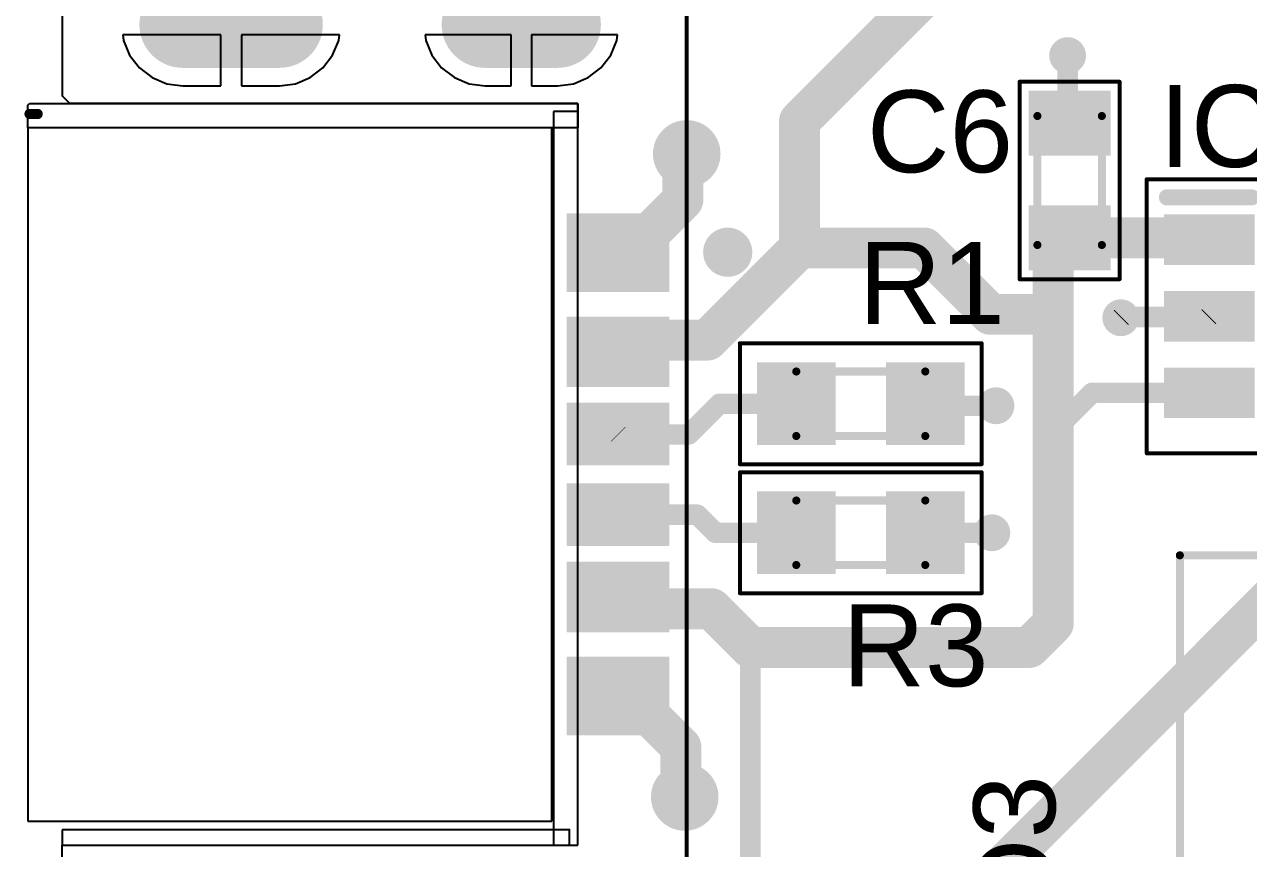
# Model space of a CAD drawing. Header units: inches. Extents: x -0.1 to 45, y 0.5 to 34.4.
# Drawn here: x -0.06 to 15.12, y 18.36 to 28.58 of the extents above; entities that cross this region are included whole.
import ezdxf

# ---------------------------------------------------------------- set-up
doc = ezdxf.new("R2010")
doc.units = ezdxf.units.IN
doc.styles.add('Arial', font='', dxfattribs={"height": 0.2})
doc.styles.get('Arial').set_extended_font_data('Arial')

# ---------------------------------------------------------------- blocks, each defined once
blk = doc.blocks.new('RESC1608X55N_55')
for color, points in [(216, [(-1.288, -0.513), (-1.288, 0.513), (-0.312, 0.513), (-0.312, -0.513)]), (8, [(-1.25, -0.475), (-1.25, 0.475), (-0.35, 0.475), (-0.35, -0.475)]), (1, [(-1.25, -0.475), (-1.25, 0.475), (-0.35, 0.475), (-0.35, -0.475)]), (216, [(0.312, -0.513), (0.312, 0.513), (1.288, 0.513), (1.288, -0.513)]), (8, [(0.35, -0.475), (0.35, 0.475), (1.25, 0.475), (1.25, -0.475)]), (1, [(0.35, -0.475), (0.35, 0.475), (1.25, 0.475), (1.25, -0.475)])]:
    blk.add_hatch(color=color).paths.add_polyline_path(points)
for points in [[(-1.5, 0.75, 0.05, 0.05, 0), (1.5, 0.75, 0.05, 0.05, 0)], [(-1.5, -0.75, 0.05, 0.05, 0), (-1.5, 0.75, 0.05, 0.05, 0)], [(1.5, -0.75, 0.05, 0.05, 0), (1.5, 0.75, 0.05, 0.05, 0)], [(-0.8, -0.4, 0.1, 0.1, 0), (-0.8, 0.4, 0.1, 0.1, 0)], [(-0.8, 0.4, 0.1, 0.1, 0), (0.8, 0.4, 0.1, 0.1, 0)], [(0.8, -0.4, 0.1, 0.1, 0), (0.8, 0.4, 0.1, 0.1, 0)], [(-0.8, -0.4, 0.1, 0.1, 0), (0.8, -0.4, 0.1, 0.1, 0)], [(-1.5, -0.75, 0.05, 0.05, 0), (1.5, -0.75, 0.05, 0.05, 0)]]:
    blk.add_lwpolyline(points, format="xyseb")
for points in [[(-1.512, 0.75, 0.025, 0.025, 1), (-1.488, 0.75, 0.025, 0.025, 1)], [(-1.512, 0.75, 0.025, 0.025, 1), (-1.488, 0.75, 0.025, 0.025, 1)], [(1.488, 0.75, 0.025, 0.025, 1), (1.512, 0.75, 0.025, 0.025, 1)], [(1.488, 0.75, 0.025, 0.025, 1), (1.512, 0.75, 0.025, 0.025, 1)], [(-0.825, 0.4, 0.05, 0.05, 1), (-0.775, 0.4, 0.05, 0.05, 1)], [(-0.825, 0.4, 0.05, 0.05, 1), (-0.775, 0.4, 0.05, 0.05, 1)], [(0.775, 0.4, 0.05, 0.05, 1), (0.825, 0.4, 0.05, 0.05, 1)], [(0.775, 0.4, 0.05, 0.05, 1), (0.825, 0.4, 0.05, 0.05, 1)], [(-0.825, -0.4, 0.05, 0.05, 1), (-0.775, -0.4, 0.05, 0.05, 1)], [(-0.825, -0.4, 0.05, 0.05, 1), (-0.775, -0.4, 0.05, 0.05, 1)], [(0.775, -0.4, 0.05, 0.05, 1), (0.825, -0.4, 0.05, 0.05, 1)], [(0.775, -0.4, 0.05, 0.05, 1), (0.825, -0.4, 0.05, 0.05, 1)], [(-1.512, -0.75, 0.025, 0.025, 1), (-1.488, -0.75, 0.025, 0.025, 1)], [(-1.512, -0.75, 0.025, 0.025, 1), (-1.488, -0.75, 0.025, 0.025, 1)], [(1.488, -0.75, 0.025, 0.025, 1), (1.512, -0.75, 0.025, 0.025, 1)], [(1.488, -0.75, 0.025, 0.025, 1), (1.512, -0.75, 0.025, 0.025, 1)]]:
    blk.add_lwpolyline(points, format="xyseb", close=True)
at = {"style": 'Arial'}
blk.add_text('R3', height=1.016, rotation=360, dxfattribs=at).set_placement((-0.229, -1.905))
blk = doc.blocks.new('RESC1608X55N_57')
for color, points in [(216, [(-1.288, -0.513), (-1.288, 0.513), (-0.312, 0.513), (-0.312, -0.513)]), (8, [(-1.25, -0.475), (-1.25, 0.475), (-0.35, 0.475), (-0.35, -0.475)]), (1, [(-1.25, -0.475), (-1.25, 0.475), (-0.35, 0.475), (-0.35, -0.475)]), (216, [(0.312, -0.513), (0.312, 0.513), (1.288, 0.513), (1.288, -0.513)]), (8, [(0.35, -0.475), (0.35, 0.475), (1.25, 0.475), (1.25, -0.475)]), (1, [(0.35, -0.475), (0.35, 0.475), (1.25, 0.475), (1.25, -0.475)])]:
    blk.add_hatch(color=color).paths.add_polyline_path(points)
for points in [[(-1.5, 0.75, 0.05, 0.05, 0), (1.5, 0.75, 0.05, 0.05, 0)], [(-1.5, 0.75, 0.05, 0.05, 0), (-1.5, -0.75, 0.05, 0.05, 0)], [(1.5, -0.75, 0.05, 0.05, 0), (1.5, 0.75, 0.05, 0.05, 0)], [(-0.8, 0.4, 0.1, 0.1, 0), (-0.8, -0.4, 0.1, 0.1, 0)], [(-0.8, 0.4, 0.1, 0.1, 0), (0.8, 0.4, 0.1, 0.1, 0)], [(0.8, -0.4, 0.1, 0.1, 0), (0.8, 0.4, 0.1, 0.1, 0)], [(-0.8, -0.4, 0.1, 0.1, 0), (0.8, -0.4, 0.1, 0.1, 0)], [(-1.5, -0.75, 0.05, 0.05, 0), (1.5, -0.75, 0.05, 0.05, 0)]]:
    blk.add_lwpolyline(points, format="xyseb")
for points in [[(-1.513, 0.75, 0.025, 0.025, 1), (-1.488, 0.75, 0.025, 0.025, 1)], [(-1.513, 0.75, 0.025, 0.025, 1), (-1.488, 0.75, 0.025, 0.025, 1)], [(1.488, 0.75, 0.025, 0.025, 1), (1.512, 0.75, 0.025, 0.025, 1)], [(1.488, 0.75, 0.025, 0.025, 1), (1.512, 0.75, 0.025, 0.025, 1)], [(-0.825, 0.4, 0.05, 0.05, 1), (-0.775, 0.4, 0.05, 0.05, 1)], [(-0.825, 0.4, 0.05, 0.05, 1), (-0.775, 0.4, 0.05, 0.05, 1)], [(0.775, 0.4, 0.05, 0.05, 1), (0.825, 0.4, 0.05, 0.05, 1)], [(0.775, 0.4, 0.05, 0.05, 1), (0.825, 0.4, 0.05, 0.05, 1)], [(-0.825, -0.4, 0.05, 0.05, 1), (-0.775, -0.4, 0.05, 0.05, 1)], [(-0.825, -0.4, 0.05, 0.05, 1), (-0.775, -0.4, 0.05, 0.05, 1)], [(0.775, -0.4, 0.05, 0.05, 1), (0.825, -0.4, 0.05, 0.05, 1)], [(0.775, -0.4, 0.05, 0.05, 1), (0.825, -0.4, 0.05, 0.05, 1)], [(-1.513, -0.75, 0.025, 0.025, 1), (-1.488, -0.75, 0.025, 0.025, 1)], [(-1.513, -0.75, 0.025, 0.025, 1), (-1.488, -0.75, 0.025, 0.025, 1)], [(1.488, -0.75, 0.025, 0.025, 1), (1.512, -0.75, 0.025, 0.025, 1)], [(1.488, -0.75, 0.025, 0.025, 1), (1.512, -0.75, 0.025, 0.025, 1)]]:
    blk.add_lwpolyline(points, format="xyseb", close=True)
at = {"style": 'Arial'}
blk.add_text('R1', height=1.016, rotation=360, dxfattribs=at).set_placement((-0.025, 0.991))
blk = doc.blocks.new('LED_B1931NG_HVK_58')
for color, points in [(8, [(-1.206, 0.381), (-0.394, 0.381), (-0.394, -0.381), (-1.206, -0.381)]), (216, [(-1.206, 0.381), (-0.394, 0.381), (-0.394, -0.381), (-1.206, -0.381)]), (1, [(-1.206, 0.381), (-0.394, 0.381), (-0.394, -0.381), (-1.206, -0.381)]), (8, [(1.206, -0.381), (0.394, -0.381), (0.394, 0.381), (1.206, 0.381)]), (216, [(1.206, -0.381), (0.394, -0.381), (0.394, 0.381), (1.206, 0.381)]), (1, [(1.206, -0.381), (0.394, -0.381), (0.394, 0.381), (1.206, 0.381)])]:
    blk.add_hatch(color=color).paths.add_polyline_path(points)
for points, format in [([(-1.397, 0.635, 0.127, 0.127, 0), (1.397, 0.635, 0.127, 0.127, 0)], "xyseb"), ([(-1.397, 0.635, 0.127, 0.127, 0), (-1.397, -0.635, 0.127, 0.127, 0)], "xyseb"), ([(1.397, 0.635, 0.127, 0.127, 0), (1.397, -0.635, 0.127, 0.127, 0)], "xyseb"), ([(-0.8, 0.406, 0.0254, 0.0254, 0), (0.8, 0.406, 0.0254, 0.0254, 0)], "xyseb"), ([(-0.8, 0.406, 0.0254, 0.0254, 0), (-0.8, -0.406, 0.0254, 0.0254, 0)], "xyseb"), ([(0.305, 0.406, -1), (-0.305, 0.406)], "xyb"), ([(0.8, 0.406, 0.0254, 0.0254, 0), (0.8, -0.406, 0.0254, 0.0254, 0)], "xyseb"), ([(-0.8, -0.406, 0.0254, 0.0254, 0), (0.8, -0.406, 0.0254, 0.0254, 0)], "xyseb"), ([(-1.397, -0.635, 0.127, 0.127, 0), (1.397, -0.635, 0.127, 0.127, 0)], "xyseb")]:
    blk.add_lwpolyline(points, format=format)
for points, format in [([(-1.429, 0.635, 0.0635, 0.0635, 1), (-1.365, 0.635, 0.0635, 0.0635, 1)], "xyseb"), ([(-1.429, 0.635, 0.0635, 0.0635, 1), (-1.365, 0.635, 0.0635, 0.0635, 1)], "xyseb"), ([(1.365, 0.635, 0.0635, 0.0635, 1), (1.429, 0.635, 0.0635, 0.0635, 1)], "xyseb"), ([(1.365, 0.635, 0.0635, 0.0635, 1), (1.429, 0.635, 0.0635, 0.0635, 1)], "xyseb"), ([(-0.806, 0.406, 0.0127, 0.0127, 1), (-0.794, 0.406, 0.0127, 0.0127, 1)], "xyseb"), ([(-0.806, 0.406, 0.0127, 0.0127, 1), (-0.794, 0.406, 0.0127, 0.0127, 1)], "xyseb"), ([(-0.305, 0.406, 1), (-0.305, 0.406, 1)], "xyb"), ([(0.305, 0.406, 1), (0.305, 0.406, 1)], "xyb"), ([(0.794, 0.406, 0.0127, 0.0127, 1), (0.806, 0.406, 0.0127, 0.0127, 1)], "xyseb"), ([(0.794, 0.406, 0.0127, 0.0127, 1), (0.806, 0.406, 0.0127, 0.0127, 1)], "xyseb"), ([(-0.317, 0, 1), (-0.47, 0, 1)], "xyb"), ([(-0.47, 0, 1), (-0.47, 0, 1)], "xyb"), ([(-0.317, 0, 1), (-0.317, 0, 1)], "xyb"), ([(-0.806, -0.406, 0.0127, 0.0127, 1), (-0.794, -0.406, 0.0127, 0.0127, 1)], "xyseb"), ([(-0.806, -0.406, 0.0127, 0.0127, 1), (-0.794, -0.406, 0.0127, 0.0127, 1)], "xyseb"), ([(0.794, -0.406, 0.0127, 0.0127, 1), (0.806, -0.406, 0.0127, 0.0127, 1)], "xyseb"), ([(0.794, -0.406, 0.0127, 0.0127, 1), (0.806, -0.406, 0.0127, 0.0127, 1)], "xyseb"), ([(-1.429, -0.635, 0.0635, 0.0635, 1), (-1.365, -0.635, 0.0635, 0.0635, 1)], "xyseb"), ([(-1.429, -0.635, 0.0635, 0.0635, 1), (-1.365, -0.635, 0.0635, 0.0635, 1)], "xyseb"), ([(1.365, -0.635, 0.0635, 0.0635, 1), (1.429, -0.635, 0.0635, 0.0635, 1)], "xyseb"), ([(1.365, -0.635, 0.0635, 0.0635, 1), (1.429, -0.635, 0.0635, 0.0635, 1)], "xyseb")]:
    blk.add_lwpolyline(points, format=format, close=True)
at = {"style": 'Arial'}
blk.add_text('LED3', height=1.016, dxfattribs=at).set_placement((2.438, 0.559))
blk = doc.blocks.new('B4BXHALFSN_63')
h = blk.add_hatch(color=216)
edge = h.paths.add_edge_path()
edge.add_arc((0, 0), 0.788, 0, 360)
h = blk.add_hatch(color=6)
edge = h.paths.add_edge_path()
edge.add_arc((0, 0), 0.788, 0, 360)
h = blk.add_hatch(color=216)
edge = h.paths.add_edge_path()
edge.add_arc((2.5, 0), 0.788, 0, 360)
h = blk.add_hatch(color=6)
edge = h.paths.add_edge_path()
edge.add_arc((2.5, 0), 0.788, 0, 360)
h = blk.add_hatch(color=216)
edge = h.paths.add_edge_path()
edge.add_arc((5, 0), 0.788, 0, 360)
h = blk.add_hatch(color=6)
edge = h.paths.add_edge_path()
edge.add_arc((5, 0), 0.788, 0, 360)
h = blk.add_hatch(color=216)
edge = h.paths.add_edge_path()
edge.add_arc((7.5, 0), 0.788, 0, 360)
h = blk.add_hatch(color=6)
edge = h.paths.add_edge_path()
edge.add_arc((7.5, 0), 0.788, 0, 360)
h = blk.add_hatch(color=9)
edge = h.paths.add_edge_path()
edge.add_arc((0, 0), 0.75, 0, 360)
h = blk.add_hatch(color=1)
edge = h.paths.add_edge_path()
edge.add_arc((0, 0), 0.75, 0, 360)
h = blk.add_hatch(color=5)
edge = h.paths.add_edge_path()
edge.add_arc((0, 0), 0.75, 0, 360)
h = blk.add_hatch(color=9)
edge = h.paths.add_edge_path()
edge.add_arc((2.5, 0), 0.75, 0, 360)
h = blk.add_hatch(color=1)
edge = h.paths.add_edge_path()
edge.add_arc((2.5, 0), 0.75, 0, 360)
h = blk.add_hatch(color=5)
edge = h.paths.add_edge_path()
edge.add_arc((2.5, 0), 0.75, 0, 360)
h = blk.add_hatch(color=9)
edge = h.paths.add_edge_path()
edge.add_arc((5, 0), 0.75, 0, 360)
h = blk.add_hatch(color=1)
edge = h.paths.add_edge_path()
edge.add_arc((5, 0), 0.75, 0, 360)
h = blk.add_hatch(color=5)
edge = h.paths.add_edge_path()
edge.add_arc((5, 0), 0.75, 0, 360)
h = blk.add_hatch(color=9)
edge = h.paths.add_edge_path()
edge.add_arc((7.5, 0), 0.75, 0, 360)
h = blk.add_hatch(color=1)
edge = h.paths.add_edge_path()
edge.add_arc((7.5, 0), 0.75, 0, 360)
h = blk.add_hatch(color=5)
edge = h.paths.add_edge_path()
edge.add_arc((7.5, 0), 0.75, 0, 360)
h = blk.add_hatch(color=156)
edge = h.paths.add_edge_path()
edge.add_arc((0, 0), 0.5, 0, 360)
h = blk.add_hatch(color=156)
edge = h.paths.add_edge_path()
edge.add_arc((2.5, 0), 0.5, 0, 360)
h = blk.add_hatch(color=156)
edge = h.paths.add_edge_path()
edge.add_arc((5, 0), 0.5, 0, 360)
h = blk.add_hatch(color=156)
edge = h.paths.add_edge_path()
edge.add_arc((7.5, 0), 0.5, 0, 360)
for points in [[(10.287, 3.683, 0.1, 0.1, 0), (-2.667, 3.683, 0.1, 0.1, 0)], [(-2.667, 3.683, 0.1, 0.1, 0), (-2.667, -2.667, 0.1, 0.1, 0)], [(10.287, 3.683, 0.1, 0.1, 0), (10.287, -2.667, 0.1, 0.1, 0)], [(10.287, -2.667, 0.1, 0.1, 0), (-2.667, -2.667, 0.1, 0.1, 0)]]:
    blk.add_lwpolyline(points, format="xyseb")
for points in [[(-2.692, 3.683, 0.05, 0.05, 1), (-2.642, 3.683, 0.05, 0.05, 1)], [(-2.692, 3.683, 0.05, 0.05, 1), (-2.642, 3.683, 0.05, 0.05, 1)], [(10.262, 3.683, 0.05, 0.05, 1), (10.312, 3.683, 0.05, 0.05, 1)], [(10.262, 3.683, 0.05, 0.05, 1), (10.312, 3.683, 0.05, 0.05, 1)], [(-3.175, 0, 0.508, 0.508, 1), (-3.429, 0, 0.508, 0.508, 1)], [(-3.556, 0, 0.254, 0.254, 1), (-3.302, 0, 0.254, 0.254, 1)], [(-3.302, 0, 0.254, 0.254, 1), (-3.048, 0, 0.254, 0.254, 1)], [(-2.692, -2.667, 0.05, 0.05, 1), (-2.642, -2.667, 0.05, 0.05, 1)], [(-2.692, -2.667, 0.05, 0.05, 1), (-2.642, -2.667, 0.05, 0.05, 1)], [(10.262, -2.667, 0.05, 0.05, 1), (10.312, -2.667, 0.05, 0.05, 1)], [(10.262, -2.667, 0.05, 0.05, 1), (10.312, -2.667, 0.05, 0.05, 1)]]:
    blk.add_lwpolyline(points, format="xyseb", close=True)
blk = doc.blocks.new('AMPHENOL_10174819_00011LF_65')
for color, points in [(216, [(-3.238, 5.438), (-2.262, 5.438), (-2.262, 4.162), (-3.238, 4.162)]), (8, [(-3.2, 5.4), (-2.3, 5.4), (-2.3, 4.2), (-3.2, 4.2)]), (1, [(-3.2, 5.4), (-2.3, 5.4), (-2.3, 4.2), (-3.2, 4.2)]), (216, [(-1.958, 5.438), (-1.082, 5.438), (-1.082, 4.162), (-1.958, 4.162)]), (8, [(-1.92, 5.4), (-1.12, 5.4), (-1.12, 4.2), (-1.92, 4.2)]), (1, [(-1.92, 5.4), (-1.12, 5.4), (-1.12, 4.2), (-1.92, 4.2)]), (216, [(-0.888, 5.438), (-0.112, 5.438), (-0.112, 4.162), (-0.888, 4.162)]), (8, [(-0.85, 5.4), (-0.15, 5.4), (-0.15, 4.2), (-0.85, 4.2)]), (1, [(-0.85, 5.4), (-0.15, 5.4), (-0.15, 4.2), (-0.85, 4.2)]), (216, [(0.112, 5.438), (0.888, 5.438), (0.888, 4.162), (0.112, 4.162)]), (8, [(0.15, 5.4), (0.85, 5.4), (0.85, 4.2), (0.15, 4.2)]), (1, [(0.15, 5.4), (0.85, 5.4), (0.85, 4.2), (0.15, 4.2)]), (216, [(1.082, 5.438), (1.958, 5.438), (1.958, 4.162), (1.082, 4.162)]), (8, [(1.12, 5.4), (1.92, 5.4), (1.92, 4.2), (1.12, 4.2)]), (1, [(1.12, 5.4), (1.92, 5.4), (1.92, 4.2), (1.12, 4.2)]), (216, [(2.262, 5.438), (3.238, 5.438), (3.238, 4.162), (2.262, 4.162)]), (8, [(2.3, 5.4), (3.2, 5.4), (3.2, 4.2), (2.3, 4.2)]), (1, [(2.3, 5.4), (3.2, 5.4), (3.2, 4.2), (2.3, 4.2)])]:
    blk.add_hatch(color=color).paths.add_polyline_path(points)
h = blk.add_hatch(color=216)
edge = h.paths.add_edge_path()
edge.add_arc((-5.58, 3.15), 0.538, 180, 360)
edge.add_line((-5.042, 3.15), (-5.042, 4.05))
edge.add_arc((-5.58, 4.05), 0.538, 0, 180)
edge.add_line((-6.118, 4.05), (-6.118, 3.15))
h = blk.add_hatch(color=6)
edge = h.paths.add_edge_path()
edge.add_arc((-5.58, 3.15), 0.538, 180, 360)
edge.add_line((-5.042, 3.15), (-5.042, 4.05))
edge.add_arc((-5.58, 4.05), 0.538, 0, 180)
edge.add_line((-6.118, 4.05), (-6.118, 3.15))
h = blk.add_hatch(color=216)
edge = h.paths.add_edge_path()
edge.add_arc((5.58, 3.15), 0.538, 180, 360)
edge.add_line((6.118, 3.15), (6.118, 4.05))
edge.add_arc((5.58, 4.05), 0.538, 0, 180)
edge.add_line((5.042, 4.05), (5.042, 3.15))
h = blk.add_hatch(color=6)
edge = h.paths.add_edge_path()
edge.add_arc((5.58, 3.15), 0.538, 180, 360)
edge.add_line((6.118, 3.15), (6.118, 4.05))
edge.add_arc((5.58, 4.05), 0.538, 0, 180)
edge.add_line((5.042, 4.05), (5.042, 3.15))
h = blk.add_hatch(color=9)
edge = h.paths.add_edge_path()
edge.add_arc((-5.58, 3.15), 0.5, 180, 360)
edge.add_line((-5.08, 3.15), (-5.08, 4.05))
edge.add_arc((-5.58, 4.05), 0.5, 0, 180)
edge.add_line((-6.08, 4.05), (-6.08, 3.15))
h = blk.add_hatch(color=1)
edge = h.paths.add_edge_path()
edge.add_arc((-5.58, 3.15), 0.5, 180, 360)
edge.add_line((-5.08, 3.15), (-5.08, 4.05))
edge.add_arc((-5.58, 4.05), 0.5, 0, 180)
edge.add_line((-6.08, 4.05), (-6.08, 3.15))
h = blk.add_hatch(color=5)
edge = h.paths.add_edge_path()
edge.add_arc((-5.58, 3.15), 0.5, 180, 360)
edge.add_line((-5.08, 3.15), (-5.08, 4.05))
edge.add_arc((-5.58, 4.05), 0.5, 0, 180)
edge.add_line((-6.08, 4.05), (-6.08, 3.15))
h = blk.add_hatch(color=9)
edge = h.paths.add_edge_path()
edge.add_arc((5.58, 3.15), 0.5, 180, 360)
edge.add_line((6.08, 3.15), (6.08, 4.05))
edge.add_arc((5.58, 4.05), 0.5, 0, 180)
edge.add_line((5.08, 4.05), (5.08, 3.15))
h = blk.add_hatch(color=1)
edge = h.paths.add_edge_path()
edge.add_arc((5.58, 3.15), 0.5, 180, 360)
edge.add_line((6.08, 3.15), (6.08, 4.05))
edge.add_arc((5.58, 4.05), 0.5, 0, 180)
edge.add_line((5.08, 4.05), (5.08, 3.15))
h = blk.add_hatch(color=5)
edge = h.paths.add_edge_path()
edge.add_arc((5.58, 3.15), 0.5, 180, 360)
edge.add_line((6.08, 3.15), (6.08, 4.05))
edge.add_arc((5.58, 4.05), 0.5, 0, 180)
edge.add_line((5.08, 4.05), (5.08, 3.15))
h = blk.add_hatch(color=156)
edge = h.paths.add_edge_path()
edge.add_arc((-5.58, 3.15), 0.25, 180, 360)
edge.add_line((-5.33, 3.15), (-5.33, 4.05))
edge.add_arc((-5.58, 4.05), 0.25, 0, 180)
edge.add_line((-5.83, 4.05), (-5.83, 3.15))
h = blk.add_hatch(color=156)
edge = h.paths.add_edge_path()
edge.add_arc((5.58, 3.15), 0.25, 180, 360)
edge.add_line((5.83, 3.15), (5.83, 4.05))
edge.add_arc((5.58, 4.05), 0.25, 0, 180)
edge.add_line((5.33, 4.05), (5.33, 3.15))
h = blk.add_hatch(color=216)
edge = h.paths.add_edge_path()
edge.add_arc((-5.58, -0.6), 0.538, 180, 360)
edge.add_line((-5.042, -0.6), (-5.042, 0.6))
edge.add_arc((-5.58, 0.6), 0.538, 0, 180)
edge.add_line((-6.118, 0.6), (-6.118, -0.6))
h = blk.add_hatch(color=6)
edge = h.paths.add_edge_path()
edge.add_arc((-5.58, -0.6), 0.538, 180, 360)
edge.add_line((-5.042, -0.6), (-5.042, 0.6))
edge.add_arc((-5.58, 0.6), 0.538, 0, 180)
edge.add_line((-6.118, 0.6), (-6.118, -0.6))
h = blk.add_hatch(color=9)
edge = h.paths.add_edge_path()
edge.add_arc((-5.58, -0.6), 0.5, 180, 360)
edge.add_line((-5.08, -0.6), (-5.08, 0.6))
edge.add_arc((-5.58, 0.6), 0.5, 0, 180)
edge.add_line((-6.08, 0.6), (-6.08, -0.6))
h = blk.add_hatch(color=1)
edge = h.paths.add_edge_path()
edge.add_arc((-5.58, -0.6), 0.5, 180, 360)
edge.add_line((-5.08, -0.6), (-5.08, 0.6))
edge.add_arc((-5.58, 0.6), 0.5, 0, 180)
edge.add_line((-6.08, 0.6), (-6.08, -0.6))
h = blk.add_hatch(color=5)
edge = h.paths.add_edge_path()
edge.add_arc((-5.58, -0.6), 0.5, 180, 360)
edge.add_line((-5.08, -0.6), (-5.08, 0.6))
edge.add_arc((-5.58, 0.6), 0.5, 0, 180)
edge.add_line((-6.08, 0.6), (-6.08, -0.6))
h = blk.add_hatch(color=216)
edge = h.paths.add_edge_path()
edge.add_arc((5.58, -0.6), 0.538, 180, 360)
edge.add_line((6.118, -0.6), (6.118, 0.6))
edge.add_arc((5.58, 0.6), 0.538, 0, 180)
edge.add_line((5.042, 0.6), (5.042, -0.6))
h = blk.add_hatch(color=6)
edge = h.paths.add_edge_path()
edge.add_arc((5.58, -0.6), 0.538, 180, 360)
edge.add_line((6.118, -0.6), (6.118, 0.6))
edge.add_arc((5.58, 0.6), 0.538, 0, 180)
edge.add_line((5.042, 0.6), (5.042, -0.6))
h = blk.add_hatch(color=9)
edge = h.paths.add_edge_path()
edge.add_arc((5.58, -0.6), 0.5, 180, 360)
edge.add_line((6.08, -0.6), (6.08, 0.6))
edge.add_arc((5.58, 0.6), 0.5, 0, 180)
edge.add_line((5.08, 0.6), (5.08, -0.6))
h = blk.add_hatch(color=1)
edge = h.paths.add_edge_path()
edge.add_arc((5.58, -0.6), 0.5, 180, 360)
edge.add_line((6.08, -0.6), (6.08, 0.6))
edge.add_arc((5.58, 0.6), 0.5, 0, 180)
edge.add_line((5.08, 0.6), (5.08, -0.6))
h = blk.add_hatch(color=5)
edge = h.paths.add_edge_path()
edge.add_arc((5.58, -0.6), 0.5, 180, 360)
edge.add_line((6.08, -0.6), (6.08, 0.6))
edge.add_arc((5.58, 0.6), 0.5, 0, 180)
edge.add_line((5.08, 0.6), (5.08, -0.6))
h = blk.add_hatch(color=156)
edge = h.paths.add_edge_path()
edge.add_arc((-5.58, -0.6), 0.25, 180, 360)
edge.add_line((-5.33, -0.6), (-5.33, 0.6))
edge.add_arc((-5.58, 0.6), 0.25, 0, 180)
edge.add_line((-5.83, 0.6), (-5.83, -0.6))
h = blk.add_hatch(color=156)
edge = h.paths.add_edge_path()
edge.add_arc((5.58, -0.6), 0.25, 180, 360)
edge.add_line((5.83, -0.6), (5.83, 0.6))
edge.add_arc((5.58, 0.6), 0.25, 0, 180)
edge.add_line((5.33, 0.6), (5.33, -0.6))
for p, q in [((4.3, 3.977), (-4.3, 3.977)), ((-4.3, 3.977), (-4.3, -2.521)), ((4.3, -2.521), (4.3, 3.977)), ((-4.3, -2.521), (4.3, -2.521))]:
    blk.add_line(p, q)
for points in [[(-2.552, 6.161, 0.203, 0.203, 1), (-2.959, 6.161, 0.203, 0.203, 1)], [(-2.65, 6.21, 0.2, 0.2, 1), (-2.85, 6.21, 0.2, 0.2, 1)], [(-3.01, 6.161, 0.102, 0.102, 1), (-2.908, 6.161, 0.102, 0.102, 1)], [(-2.9, 6.21, 0.1, 0.1, 1), (-2.8, 6.21, 0.1, 0.1, 1)], [(-2.7, 6.21, 0.1, 0.1, 1), (-2.6, 6.21, 0.1, 0.1, 1)], [(-2.603, 6.161, 0.102, 0.102, 1), (-2.502, 6.161, 0.102, 0.102, 1)], [(-6.342, 5.65, 0.025, 0.025, 1), (-6.318, 5.65, 0.025, 0.025, 1)], [(-6.342, 5.65, 0.025, 0.025, 1), (-6.318, 5.65, 0.025, 0.025, 1)], [(6.318, 5.65, 0.025, 0.025, 1), (6.342, 5.65, 0.025, 0.025, 1)], [(6.318, 5.65, 0.025, 0.025, 1), (6.342, 5.65, 0.025, 0.025, 1)], [(-6.342, -2.267, 0.025, 0.025, 1), (-6.318, -2.267, 0.025, 0.025, 1)], [(6.318, -2.267, 0.025, 0.025, 1), (6.342, -2.267, 0.025, 0.025, 1)], [(-4.502, -2.4, 0.0635, 0.0635, 1), (-4.438, -2.4, 0.0635, 0.0635, 1)], [(-4.502, -2.5, 0.0635, 0.0635, 1), (-4.438, -2.5, 0.0635, 0.0635, 1)]]:
    blk.add_lwpolyline(points, format="xyseb", close=True)
for points in [[(6.33, 5.65, 0.05, 0.05, 0), (-6.33, 5.65, 0.05, 0.05, 0)], [(-6.33, -2.267, 0.05, 0.05, 0), (-6.33, 5.65, 0.05, 0.05, 0)], [(6.33, -2.267, 0.05, 0.05, 0), (6.33, 5.65, 0.05, 0.05, 0)], [(-4.47, -2.5, 0.127, 0.127, 0), (-4.47, -2.4, 0.127, 0.127, 0)]]:
    blk.add_lwpolyline(points, format="xyseb")
blk = doc.blocks.new('SOT95P280X100_5N_67')
for color, points in [(216, [(-1.863, 1.263), (-0.737, 1.263), (-0.737, 0.637), (-1.863, 0.637)]), (8, [(-1.825, 1.225), (-0.775, 1.225), (-0.775, 0.675), (-1.825, 0.675)]), (1, [(-1.825, 1.225), (-0.775, 1.225), (-0.775, 0.675), (-1.825, 0.675)]), (216, [(0.737, 1.263), (1.863, 1.263), (1.863, 0.637), (0.737, 0.637)]), (8, [(0.775, 1.225), (1.825, 1.225), (1.825, 0.675), (0.775, 0.675)]), (1, [(0.775, 1.225), (1.825, 1.225), (1.825, 0.675), (0.775, 0.675)]), (216, [(-1.863, 0.313), (-0.737, 0.313), (-0.737, -0.313), (-1.863, -0.313)]), (8, [(-1.825, 0.275), (-0.775, 0.275), (-0.775, -0.275), (-1.825, -0.275)]), (1, [(-1.825, 0.275), (-0.775, 0.275), (-0.775, -0.275), (-1.825, -0.275)]), (216, [(-1.863, -0.637), (-0.737, -0.637), (-0.737, -1.263), (-1.863, -1.263)]), (8, [(-1.825, -0.675), (-0.775, -0.675), (-0.775, -1.225), (-1.825, -1.225)]), (1, [(-1.825, -0.675), (-0.775, -0.675), (-0.775, -1.225), (-1.825, -1.225)]), (216, [(0.737, -0.637), (1.863, -0.637), (1.863, -1.263), (0.737, -1.263)]), (8, [(0.775, -0.675), (1.825, -0.675), (1.825, -1.225), (0.775, -1.225)]), (1, [(0.775, -0.675), (1.825, -0.675), (1.825, -1.225), (0.775, -1.225)])]:
    blk.add_hatch(color=color).paths.add_polyline_path(points)
for points in [[(-2.075, -1.7, 0.05, 0.05, 0), (-2.075, 1.7, 0.05, 0.05, 0)], [(-2.075, 1.7, 0.05, 0.05, 0), (2.075, 1.7, 0.05, 0.05, 0)], [(2.075, -1.7, 0.05, 0.05, 0), (2.075, 1.7, 0.05, 0.05, 0)], [(-1.825, 1.475, 0.2, 0.2, 0), (-0.775, 1.475, 0.2, 0.2, 0)], [(-0.425, -1.45, 0.2, 0.2, 0), (-0.425, 1.45, 0.2, 0.2, 0)], [(-0.425, 1.45, 0.2, 0.2, 0), (0.425, 1.45, 0.2, 0.2, 0)], [(0.425, -1.45, 0.2, 0.2, 0), (0.425, 1.45, 0.2, 0.2, 0)], [(-0.425, -1.45, 0.2, 0.2, 0), (0.425, -1.45, 0.2, 0.2, 0)], [(-2.075, -1.7, 0.05, 0.05, 0), (2.075, -1.7, 0.05, 0.05, 0)]]:
    blk.add_lwpolyline(points, format="xyseb")
for points in [[(-2.087, 1.7, 0.025, 0.025, 1), (-2.062, 1.7, 0.025, 0.025, 1)], [(-2.087, 1.7, 0.025, 0.025, 1), (-2.062, 1.7, 0.025, 0.025, 1)], [(2.063, 1.7, 0.025, 0.025, 1), (2.088, 1.7, 0.025, 0.025, 1)], [(2.063, 1.7, 0.025, 0.025, 1), (2.088, 1.7, 0.025, 0.025, 1)], [(-1.875, 1.475, 0.1, 0.1, 1), (-1.775, 1.475, 0.1, 0.1, 1)], [(-0.825, 1.475, 0.1, 0.1, 1), (-0.725, 1.475, 0.1, 0.1, 1)], [(-0.475, 1.45, 0.1, 0.1, 1), (-0.375, 1.45, 0.1, 0.1, 1)], [(-0.475, 1.45, 0.1, 0.1, 1), (-0.375, 1.45, 0.1, 0.1, 1)], [(0.375, 1.45, 0.1, 0.1, 1), (0.475, 1.45, 0.1, 0.1, 1)], [(0.375, 1.45, 0.1, 0.1, 1), (0.475, 1.45, 0.1, 0.1, 1)], [(-0.475, -1.45, 0.1, 0.1, 1), (-0.375, -1.45, 0.1, 0.1, 1)], [(-0.475, -1.45, 0.1, 0.1, 1), (-0.375, -1.45, 0.1, 0.1, 1)], [(0.375, -1.45, 0.1, 0.1, 1), (0.475, -1.45, 0.1, 0.1, 1)], [(0.375, -1.45, 0.1, 0.1, 1), (0.475, -1.45, 0.1, 0.1, 1)], [(-2.087, -1.7, 0.025, 0.025, 1), (-2.062, -1.7, 0.025, 0.025, 1)], [(-2.087, -1.7, 0.025, 0.025, 1), (-2.062, -1.7, 0.025, 0.025, 1)], [(2.063, -1.7, 0.025, 0.025, 1), (2.088, -1.7, 0.025, 0.025, 1)], [(2.063, -1.7, 0.025, 0.025, 1), (2.088, -1.7, 0.025, 0.025, 1)]]:
    blk.add_lwpolyline(points, format="xyseb", close=True)
at = {"style": 'Arial'}
blk.add_text('IC2', height=1.016, rotation=360, dxfattribs=at).set_placement((-1.923, 1.852))
blk = doc.blocks.new('CAPC1608X90N_73')
for color, points in [(216, [(-1.113, -0.508), (-1.113, 0.508), (-0.307, 0.508), (-0.307, -0.508)]), (8, [(-1.075, -0.47), (-1.075, 0.47), (-0.345, 0.47), (-0.345, -0.47)]), (1, [(-1.075, -0.47), (-1.075, 0.47), (-0.345, 0.47), (-0.345, -0.47)]), (216, [(0.307, -0.508), (0.307, 0.508), (1.113, 0.508), (1.113, -0.508)]), (8, [(0.345, -0.47), (0.345, 0.47), (1.075, 0.47), (1.075, -0.47)]), (1, [(0.345, -0.47), (0.345, 0.47), (1.075, 0.47), (1.075, -0.47)])]:
    blk.add_hatch(color=color).paths.add_polyline_path(points)
for points in [[(1.225, 0.62, 0.05, 0.05, 0), (-1.225, 0.62, 0.05, 0.05, 0)], [(-1.225, -0.62, 0.05, 0.05, 0), (-1.225, 0.62, 0.05, 0.05, 0)], [(1.225, -0.62, 0.05, 0.05, 0), (1.225, 0.62, 0.05, 0.05, 0)], [(-0.8, -0.4, 0.1, 0.1, 0), (-0.8, 0.4, 0.1, 0.1, 0)], [(0.8, 0.4, 0.1, 0.1, 0), (-0.8, 0.4, 0.1, 0.1, 0)], [(0.8, -0.4, 0.1, 0.1, 0), (0.8, 0.4, 0.1, 0.1, 0)], [(0.8, -0.4, 0.1, 0.1, 0), (-0.8, -0.4, 0.1, 0.1, 0)], [(1.225, -0.62, 0.05, 0.05, 0), (-1.225, -0.62, 0.05, 0.05, 0)]]:
    blk.add_lwpolyline(points, format="xyseb")
for points in [[(-1.237, 0.62, 0.025, 0.025, 1), (-1.212, 0.62, 0.025, 0.025, 1)], [(-1.237, 0.62, 0.025, 0.025, 1), (-1.212, 0.62, 0.025, 0.025, 1)], [(1.212, 0.62, 0.025, 0.025, 1), (1.237, 0.62, 0.025, 0.025, 1)], [(1.212, 0.62, 0.025, 0.025, 1), (1.237, 0.62, 0.025, 0.025, 1)], [(-0.825, 0.4, 0.05, 0.05, 1), (-0.775, 0.4, 0.05, 0.05, 1)], [(-0.825, 0.4, 0.05, 0.05, 1), (-0.775, 0.4, 0.05, 0.05, 1)], [(0.775, 0.4, 0.05, 0.05, 1), (0.825, 0.4, 0.05, 0.05, 1)], [(0.775, 0.4, 0.05, 0.05, 1), (0.825, 0.4, 0.05, 0.05, 1)], [(-0.825, -0.4, 0.05, 0.05, 1), (-0.775, -0.4, 0.05, 0.05, 1)], [(-0.825, -0.4, 0.05, 0.05, 1), (-0.775, -0.4, 0.05, 0.05, 1)], [(0.775, -0.4, 0.05, 0.05, 1), (0.825, -0.4, 0.05, 0.05, 1)], [(0.775, -0.4, 0.05, 0.05, 1), (0.825, -0.4, 0.05, 0.05, 1)], [(-1.237, -0.62, 0.025, 0.025, 1), (-1.212, -0.62, 0.025, 0.025, 1)], [(-1.237, -0.62, 0.025, 0.025, 1), (-1.212, -0.62, 0.025, 0.025, 1)], [(1.212, -0.62, 0.025, 0.025, 1), (1.237, -0.62, 0.025, 0.025, 1)], [(1.212, -0.62, 0.025, 0.025, 1), (1.237, -0.62, 0.025, 0.025, 1)]]:
    blk.add_lwpolyline(points, format="xyseb", close=True)
at = {"style": 'Arial'}
blk.add_text('C6', height=1.016, rotation=90, dxfattribs=at).set_placement((-0.102, -2.515))

msp = doc.modelspace()

# ---------------------------------------------------------------- hatches: boundary and pattern name
h = msp.add_hatch(color=216)
edge = h.paths.add_edge_path()
edge.add_arc((12.878, 28.194), 0.229, 0, 360)
h = msp.add_hatch(color=6)
edge = h.paths.add_edge_path()
edge.add_arc((12.878, 28.194), 0.229, 0, 360)
h = msp.add_hatch(color=1)
edge = h.paths.add_edge_path()
edge.add_arc((12.878, 28.194), 0.191, 0, 360)
h = msp.add_hatch(color=5)
edge = h.paths.add_edge_path()
edge.add_arc((12.878, 28.194), 0.191, 0, 360)
h = msp.add_hatch(color=16)
edge = h.paths.add_edge_path()
edge.add_arc((12.878, 28.194), 0.127, 0, 360)
h = msp.add_hatch(color=216)
edge = h.paths.add_edge_path()
edge.add_arc((8.153, 26.975), 0.419, 0, 360)
h = msp.add_hatch(color=6)
edge = h.paths.add_edge_path()
edge.add_arc((8.153, 26.975), 0.419, 0, 360)
h = msp.add_hatch(color=1)
edge = h.paths.add_edge_path()
edge.add_arc((8.153, 26.975), 0.381, 0, 360)
h = msp.add_hatch(color=5)
edge = h.paths.add_edge_path()
edge.add_arc((8.153, 26.975), 0.381, 0, 360)
h = msp.add_hatch(color=16)
edge = h.paths.add_edge_path()
edge.add_arc((8.153, 26.975), 0.318, 0, 360)
h = msp.add_hatch(color=216)
edge = h.paths.add_edge_path()
edge.add_arc((13.538, 24.943), 0.229, 0, 360)
h = msp.add_hatch(color=6)
edge = h.paths.add_edge_path()
edge.add_arc((13.538, 24.943), 0.229, 0, 360)
h = msp.add_hatch(color=1)
edge = h.paths.add_edge_path()
edge.add_arc((13.538, 24.943), 0.191, 0, 360)
h = msp.add_hatch(color=5)
edge = h.paths.add_edge_path()
edge.add_arc((13.538, 24.943), 0.191, 0, 360)
h = msp.add_hatch(color=16)
edge = h.paths.add_edge_path()
edge.add_arc((13.538, 24.943), 0.127, 0, 360)
h = msp.add_hatch(color=216)
edge = h.paths.add_edge_path()
edge.add_arc((11.989, 23.851), 0.229, 0, 360)
h = msp.add_hatch(color=6)
edge = h.paths.add_edge_path()
edge.add_arc((11.989, 23.851), 0.229, 0, 360)
h = msp.add_hatch(color=1)
edge = h.paths.add_edge_path()
edge.add_arc((11.989, 23.851), 0.191, 0, 360)
h = msp.add_hatch(color=5)
edge = h.paths.add_edge_path()
edge.add_arc((11.989, 23.851), 0.191, 0, 360)
h = msp.add_hatch(color=16)
edge = h.paths.add_edge_path()
edge.add_arc((11.989, 23.851), 0.127, 0, 360)
h = msp.add_hatch(color=216)
edge = h.paths.add_edge_path()
edge.add_arc((11.938, 22.276), 0.229, 0, 360)
h = msp.add_hatch(color=6)
edge = h.paths.add_edge_path()
edge.add_arc((11.938, 22.276), 0.229, 0, 360)
h = msp.add_hatch(color=1)
edge = h.paths.add_edge_path()
edge.add_arc((11.938, 22.276), 0.191, 0, 360)
h = msp.add_hatch(color=5)
edge = h.paths.add_edge_path()
edge.add_arc((11.938, 22.276), 0.191, 0, 360)
h = msp.add_hatch(color=16)
edge = h.paths.add_edge_path()
edge.add_arc((11.938, 22.276), 0.127, 0, 360)
h = msp.add_hatch(color=216)
edge = h.paths.add_edge_path()
edge.add_arc((8.128, 18.999), 0.419, 0, 360)
h = msp.add_hatch(color=6)
edge = h.paths.add_edge_path()
edge.add_arc((8.128, 18.999), 0.419, 0, 360)
h = msp.add_hatch(color=1)
edge = h.paths.add_edge_path()
edge.add_arc((8.128, 18.999), 0.381, 0, 360)
h = msp.add_hatch(color=5)
edge = h.paths.add_edge_path()
edge.add_arc((8.128, 18.999), 0.381, 0, 360)
h = msp.add_hatch(color=16)
edge = h.paths.add_edge_path()
edge.add_arc((8.128, 18.999), 0.318, 0, 360)

# ---------------------------------------------------------------- linework, layer by layer
for p, q in [((0.409, 27.69), (0.414, 34.4)), ((2.373, 28.453), (1.156, 28.453)), ((1.156, 28.453), (1.165, 28.383)), ((2.373, 27.819), (2.373, 28.453)), ((3.844, 28.453), (2.627, 28.453)), ((2.627, 28.453), (2.627, 27.819)), ((3.835, 28.383), (3.844, 28.453)), ((5.973, 28.453), (4.906, 28.453)), ((4.906, 28.453), (4.915, 28.383)), ((5.973, 27.819), (5.973, 28.453)), ((7.294, 28.453), (6.227, 28.453)), ((6.227, 28.453), (6.227, 27.819)), ((7.285, 28.383), (7.294, 28.453)), ((1.165, 28.383), (1.241, 28.2)), ((3.759, 28.2), (3.835, 28.383)), ((4.915, 28.383), (4.991, 28.2)), ((7.209, 28.2), (7.285, 28.383)), ((1.241, 28.2), (1.362, 28.042)), ((3.638, 28.042), (3.759, 28.2)), ((4.991, 28.2), (5.112, 28.042)), ((7.088, 28.042), (7.209, 28.2)), ((1.362, 28.042), (1.52, 27.921)), ((3.48, 27.921), (3.638, 28.042)), ((5.112, 28.042), (5.27, 27.921)), ((6.93, 27.921), (7.088, 28.042)), ((1.52, 27.921), (1.703, 27.845)), ((1.703, 27.845), (1.9, 27.819)), ((1.9, 27.819), (2.373, 27.819)), ((2.627, 27.819), (3.1, 27.819)), ((3.1, 27.819), (3.297, 27.845)), ((3.297, 27.845), (3.48, 27.921)), ((5.27, 27.921), (5.453, 27.845)), ((5.453, 27.845), (5.65, 27.819)), ((5.65, 27.819), (5.973, 27.819)), ((6.227, 27.819), (6.55, 27.819)), ((6.55, 27.819), (6.747, 27.845)), ((6.747, 27.845), (6.93, 27.921)), ((0.499, 27.6), (0.409, 27.69)), ((-0.021, 27.579), (0, 27.6)), ((-0.021, 27.3), (-0.021, 27.579)), ((0, 27.6), (6.8, 27.6)), ((6.8, 27.6), (0.499, 27.6)), ((6.5, 27.5), (6.5, 18.4)), ((6.8, 27.5), (6.5, 27.5)), ((6.8, 27.6), (6.8, 27.3)), ((6.8, 27.3), (6.8, 27.6)), ((6.8, 18.4), (6.8, 27.5)), ((6.8, 27.3), (-0.021, 27.3)), ((6.8, 18.4), (6.8, 27.3)), ((6.692, 18.592), (0.403, 18.592)), ((0.403, 18.592), (0.403, 18.403)), ((6.7, 18.6), (6.692, 18.592)), ((6.7, 18.4), (6.7, 18.6)), ((0.39, 0.59), (0.403, 18.4)), ((0.403, 18.403), (0.4, 18.4)), ((0.4, 18.4), (6.7, 18.4)), ((0.403, 18.4), (6.8, 18.4)), ((6.5, 18.4), (6.8, 18.4))]:
    msp.add_line(p, q)
for points in [[(9.552, 27.382, 0.508, 0.508, 0), (11.633, 29.464, 0.508, 0.508, 0)], [(12.878, 27.38, 0.254, 0.254, 0), (12.878, 28.194, 0.254, 0.254, 0)], [(9.552, 25.808, 0.508, 0.508, 0), (9.552, 27.382, 0.508, 0.508, 0)], [(12.878, 27.38, 0.254, 0.254, 0), (12.903, 27.355, 0.254, 0.254, 0)], [(8.105, 26.926, 0.508, 0.508, 0), (8.153, 26.975, 0.508, 0.508, 0)], [(8.105, 26.405, 0.508, 0.508, 0), (8.105, 26.926, 0.508, 0.508, 0)], [(7.45, 25.75, 0.508, 0.508, 0), (8.105, 26.405, 0.508, 0.508, 0)], [(12.7, 24.985, 0.508, 0.508, 0), (12.7, 25.908, 0.508, 0.508, 0)], [(12.903, 25.935, 0.508, 0.508, 0), (14.361, 25.935, 0.508, 0.508, 0)], [(14.361, 25.935, 0.508, 0.508, 0), (14.385, 25.911, 0.508, 0.508, 0)], [(14.385, 25.911, 0.508, 0.508, 0), (14.635, 25.911, 0.508, 0.508, 0)], [(7.3, 25.75, 0.508, 0.508, 0), (7.45, 25.75, 0.508, 0.508, 0)], [(8.41, 24.666, 0.508, 0.508, 0), (9.552, 25.808, 0.508, 0.508, 0)], [(9.552, 25.808, 0.508, 0.508, 0), (11.099, 25.808, 0.508, 0.508, 0)], [(11.099, 25.808, 0.508, 0.508, 0), (11.921, 24.985, 0.508, 0.508, 0)], [(11.921, 24.985, 0.508, 0.508, 0), (12.684, 24.985, 0.508, 0.508, 0)], [(12.7, 23.529, 0.508, 0.508, 0), (12.7, 24.985, 0.508, 0.508, 0)], [(13.538, 24.943, 0.254, 0.254, 0), (13.547, 24.952, 0.254, 0.254, 0)], [(13.547, 24.952, 0.254, 0.254, 0), (14.626, 24.952, 0.254, 0.254, 0)], [(14.626, 24.952, 0.254, 0.254, 0), (14.635, 24.961, 0.254, 0.254, 0)], [(7.3, 24.52, 0.508, 0.508, 0), (7.446, 24.666, 0.508, 0.508, 0)], [(7.446, 24.666, 0.508, 0.508, 0), (8.41, 24.666, 0.508, 0.508, 0)], [(8.179, 23.495, 0.254, 0.254, 0), (8.56, 23.876, 0.254, 0.254, 0)], [(8.56, 23.876, 0.254, 0.254, 0), (9.512, 23.876, 0.254, 0.254, 0)], [(11.112, 23.876, 0.254, 0.254, 0), (11.138, 23.851, 0.254, 0.254, 0)], [(12.7, 23.529, 0.254, 0.254, 0), (13.181, 24.011, 0.254, 0.254, 0)], [(13.181, 24.011, 0.254, 0.254, 0), (14.635, 24.011, 0.254, 0.254, 0)], [(11.138, 23.851, 0.254, 0.254, 0), (11.989, 23.851, 0.254, 0.254, 0)], [(12.7, 21.151, 0.508, 0.508, 0), (12.7, 23.529, 0.508, 0.508, 0)], [(7.3, 23.5, 0.254, 0.254, 0), (7.305, 23.495, 0.254, 0.254, 0)], [(7.305, 23.495, 0.254, 0.254, 0), (8.179, 23.495, 0.254, 0.254, 0)], [(9.423, 15.494, 0.508, 0.508, 0), (16.434, 22.504, 0.508, 0.508, 0)], [(7.3, 22.5, 0.254, 0.254, 0), (8.285, 22.5, 0.254, 0.254, 0)], [(8.285, 22.5, 0.254, 0.254, 0), (8.509, 22.276, 0.254, 0.254, 0)], [(8.509, 22.276, 0.254, 0.254, 0), (9.512, 22.276, 0.254, 0.254, 0)], [(11.112, 22.276, 0.254, 0.254, 0), (11.938, 22.276, 0.254, 0.254, 0)], [(7.3, 21.48, 0.508, 0.508, 0), (7.446, 21.334, 0.508, 0.508, 0)], [(7.446, 21.334, 0.508, 0.508, 0), (8.46, 21.334, 0.508, 0.508, 0)], [(8.46, 21.334, 0.508, 0.508, 0), (8.941, 20.853, 0.508, 0.508, 0)], [(12.402, 20.853, 0.508, 0.508, 0), (12.7, 21.151, 0.508, 0.508, 0)], [(8.941, 20.853, 0.508, 0.508, 0), (12.402, 20.853, 0.508, 0.508, 0)], [(8.941, 16.637, 0.254, 0.254, 0), (8.941, 20.853, 0.254, 0.254, 0)], [(7.3, 20.25, 0.508, 0.508, 0), (7.45, 20.25, 0.508, 0.508, 0)], [(7.45, 20.25, 0.508, 0.508, 0), (8.079, 19.621, 0.508, 0.508, 0)], [(8.079, 19.048, 0.508, 0.508, 0), (8.079, 19.621, 0.508, 0.508, 0)], [(8.079, 19.048, 0.508, 0.508, 0), (8.128, 18.999, 0.508, 0.508, 0)]]:
    msp.add_lwpolyline(points, format="xyseb")
for points in [[(12.814, 28.194, 0.127, 0.127, 1), (12.941, 28.194, 0.127, 0.127, 1)], [(9.425, 27.382, 0.254, 0.254, 1), (9.679, 27.382, 0.254, 0.254, 1)], [(9.425, 27.382, 0.254, 0.254, 1), (9.679, 27.382, 0.254, 0.254, 1)], [(12.814, 27.38, 0.127, 0.127, 1), (12.941, 27.38, 0.127, 0.127, 1)], [(12.814, 27.38, 0.127, 0.127, 1), (12.941, 27.38, 0.127, 0.127, 1)], [(12.84, 27.355, 0.127, 0.127, 1), (12.967, 27.355, 0.127, 0.127, 1)], [(8.026, 26.975, 0.254, 0.254, 1), (8.28, 26.975, 0.254, 0.254, 1)], [(7.978, 26.926, 0.254, 0.254, 1), (8.232, 26.926, 0.254, 0.254, 1)], [(7.978, 26.926, 0.254, 0.254, 1), (8.232, 26.926, 0.254, 0.254, 1)], [(7.978, 26.405, 0.254, 0.254, 1), (8.232, 26.405, 0.254, 0.254, 1)], [(7.978, 26.405, 0.254, 0.254, 1), (8.232, 26.405, 0.254, 0.254, 1)], [(12.573, 25.908, 0.254, 0.254, 1), (12.827, 25.908, 0.254, 0.254, 1)], [(12.776, 25.935, 0.254, 0.254, 1), (13.03, 25.935, 0.254, 0.254, 1)], [(14.234, 25.935, 0.254, 0.254, 1), (14.488, 25.935, 0.254, 0.254, 1)], [(14.234, 25.935, 0.254, 0.254, 1), (14.488, 25.935, 0.254, 0.254, 1)], [(14.258, 25.911, 0.254, 0.254, 1), (14.512, 25.911, 0.254, 0.254, 1)], [(14.258, 25.911, 0.254, 0.254, 1), (14.512, 25.911, 0.254, 0.254, 1)], [(14.508, 25.911, 0.254, 0.254, 1), (14.762, 25.911, 0.254, 0.254, 1)], [(7.173, 25.75, 0.254, 0.254, 1), (7.427, 25.75, 0.254, 0.254, 1)], [(7.323, 25.75, 0.254, 0.254, 1), (7.577, 25.75, 0.254, 0.254, 1)], [(7.323, 25.75, 0.254, 0.254, 1), (7.577, 25.75, 0.254, 0.254, 1)], [(9.425, 25.808, 0.254, 0.254, 1), (9.679, 25.808, 0.254, 0.254, 1)], [(9.425, 25.808, 0.254, 0.254, 1), (9.679, 25.808, 0.254, 0.254, 1)], [(9.425, 25.808, 0.254, 0.254, 1), (9.679, 25.808, 0.254, 0.254, 1)], [(10.972, 25.808, 0.254, 0.254, 1), (11.226, 25.808, 0.254, 0.254, 1)], [(10.972, 25.808, 0.254, 0.254, 1), (11.226, 25.808, 0.254, 0.254, 1)], [(11.794, 24.985, 0.254, 0.254, 1), (12.048, 24.985, 0.254, 0.254, 1)], [(11.794, 24.985, 0.254, 0.254, 1), (12.048, 24.985, 0.254, 0.254, 1)], [(12.557, 24.985, 0.254, 0.254, 1), (12.811, 24.985, 0.254, 0.254, 1)], [(12.573, 24.985, 0.254, 0.254, 1), (12.827, 24.985, 0.254, 0.254, 1)], [(12.573, 24.985, 0.254, 0.254, 1), (12.827, 24.985, 0.254, 0.254, 1)], [(13.475, 24.943, 0.127, 0.127, 1), (13.602, 24.943, 0.127, 0.127, 1)], [(13.484, 24.952, 0.127, 0.127, 1), (13.611, 24.952, 0.127, 0.127, 1)], [(13.484, 24.952, 0.127, 0.127, 1), (13.611, 24.952, 0.127, 0.127, 1)], [(14.563, 24.952, 0.127, 0.127, 1), (14.69, 24.952, 0.127, 0.127, 1)], [(14.563, 24.952, 0.127, 0.127, 1), (14.69, 24.952, 0.127, 0.127, 1)], [(14.571, 24.961, 0.127, 0.127, 1), (14.698, 24.961, 0.127, 0.127, 1)], [(7.319, 24.666, 0.254, 0.254, 1), (7.573, 24.666, 0.254, 0.254, 1)], [(7.319, 24.666, 0.254, 0.254, 1), (7.573, 24.666, 0.254, 0.254, 1)], [(8.283, 24.666, 0.254, 0.254, 1), (8.537, 24.666, 0.254, 0.254, 1)], [(8.283, 24.666, 0.254, 0.254, 1), (8.537, 24.666, 0.254, 0.254, 1)], [(7.173, 24.52, 0.254, 0.254, 1), (7.427, 24.52, 0.254, 0.254, 1)], [(8.496, 23.876, 0.127, 0.127, 1), (8.623, 23.876, 0.127, 0.127, 1)], [(8.496, 23.876, 0.127, 0.127, 1), (8.623, 23.876, 0.127, 0.127, 1)], [(9.449, 23.876, 0.127, 0.127, 1), (9.576, 23.876, 0.127, 0.127, 1)], [(11.049, 23.876, 0.127, 0.127, 1), (11.176, 23.876, 0.127, 0.127, 1)], [(13.118, 24.011, 0.127, 0.127, 1), (13.245, 24.011, 0.127, 0.127, 1)], [(13.118, 24.011, 0.127, 0.127, 1), (13.245, 24.011, 0.127, 0.127, 1)], [(14.571, 24.011, 0.127, 0.127, 1), (14.698, 24.011, 0.127, 0.127, 1)], [(11.074, 23.851, 0.127, 0.127, 1), (11.201, 23.851, 0.127, 0.127, 1)], [(11.074, 23.851, 0.127, 0.127, 1), (11.201, 23.851, 0.127, 0.127, 1)], [(11.925, 23.851, 0.127, 0.127, 1), (12.052, 23.851, 0.127, 0.127, 1)], [(12.573, 23.529, 0.254, 0.254, 1), (12.827, 23.529, 0.254, 0.254, 1)], [(12.573, 23.529, 0.254, 0.254, 1), (12.827, 23.529, 0.254, 0.254, 1)], [(7.237, 23.5, 0.127, 0.127, 1), (7.364, 23.5, 0.127, 0.127, 1)], [(7.241, 23.495, 0.127, 0.127, 1), (7.368, 23.495, 0.127, 0.127, 1)], [(7.241, 23.495, 0.127, 0.127, 1), (7.368, 23.495, 0.127, 0.127, 1)], [(8.115, 23.495, 0.127, 0.127, 1), (8.242, 23.495, 0.127, 0.127, 1)], [(8.115, 23.495, 0.127, 0.127, 1), (8.242, 23.495, 0.127, 0.127, 1)], [(12.636, 23.529, 0.127, 0.127, 1), (12.764, 23.529, 0.127, 0.127, 1)], [(7.237, 22.5, 0.127, 0.127, 1), (7.364, 22.5, 0.127, 0.127, 1)], [(8.221, 22.5, 0.127, 0.127, 1), (8.348, 22.5, 0.127, 0.127, 1)], [(8.221, 22.5, 0.127, 0.127, 1), (8.348, 22.5, 0.127, 0.127, 1)], [(8.445, 22.276, 0.127, 0.127, 1), (8.572, 22.276, 0.127, 0.127, 1)], [(8.445, 22.276, 0.127, 0.127, 1), (8.572, 22.276, 0.127, 0.127, 1)], [(9.449, 22.276, 0.127, 0.127, 1), (9.576, 22.276, 0.127, 0.127, 1)], [(11.049, 22.276, 0.127, 0.127, 1), (11.176, 22.276, 0.127, 0.127, 1)], [(11.874, 22.276, 0.127, 0.127, 1), (12.002, 22.276, 0.127, 0.127, 1)], [(7.173, 21.48, 0.254, 0.254, 1), (7.427, 21.48, 0.254, 0.254, 1)], [(7.319, 21.334, 0.254, 0.254, 1), (7.573, 21.334, 0.254, 0.254, 1)], [(7.319, 21.334, 0.254, 0.254, 1), (7.573, 21.334, 0.254, 0.254, 1)], [(8.333, 21.334, 0.254, 0.254, 1), (8.587, 21.334, 0.254, 0.254, 1)], [(8.333, 21.334, 0.254, 0.254, 1), (8.587, 21.334, 0.254, 0.254, 1)], [(12.573, 21.151, 0.254, 0.254, 1), (12.827, 21.151, 0.254, 0.254, 1)], [(12.573, 21.151, 0.254, 0.254, 1), (12.827, 21.151, 0.254, 0.254, 1)], [(8.814, 20.853, 0.254, 0.254, 1), (9.068, 20.853, 0.254, 0.254, 1)], [(8.814, 20.853, 0.254, 0.254, 1), (9.068, 20.853, 0.254, 0.254, 1)], [(8.877, 20.853, 0.127, 0.127, 1), (9.004, 20.853, 0.127, 0.127, 1)], [(12.275, 20.853, 0.254, 0.254, 1), (12.529, 20.853, 0.254, 0.254, 1)], [(12.275, 20.853, 0.254, 0.254, 1), (12.529, 20.853, 0.254, 0.254, 1)], [(7.173, 20.25, 0.254, 0.254, 1), (7.427, 20.25, 0.254, 0.254, 1)], [(7.323, 20.25, 0.254, 0.254, 1), (7.577, 20.25, 0.254, 0.254, 1)], [(7.323, 20.25, 0.254, 0.254, 1), (7.577, 20.25, 0.254, 0.254, 1)], [(7.952, 19.621, 0.254, 0.254, 1), (8.206, 19.621, 0.254, 0.254, 1)], [(7.952, 19.621, 0.254, 0.254, 1), (8.206, 19.621, 0.254, 0.254, 1)], [(7.952, 19.048, 0.254, 0.254, 1), (8.206, 19.048, 0.254, 0.254, 1)], [(7.952, 19.048, 0.254, 0.254, 1), (8.206, 19.048, 0.254, 0.254, 1)], [(8.001, 18.999, 0.254, 0.254, 1), (8.255, 18.999, 0.254, 0.254, 1)]]:
    msp.add_lwpolyline(points, format="xyseb", close=True)

# ---------------------------------------------------------------- block references
for name, p, rotation in [('AMPHENOL_10174819_00011LF_65', (2.5, 23), 270), ('CAPC1608X90N_73', (12.903, 26.645), 270), ('B4BXHALFSN_63', (24.558, 19.329), 180), ('LED_B1931NG_HVK_58', (13.284, 13.284), 90)]:
    msp.add_blockref(name, p, dxfattribs=dict(rotation=rotation))
for name, p in [('SOT95P280X100_5N_67', (15.935, 24.961)), ('RESC1608X55N_57', (10.312, 23.876)), ('RESC1608X55N_55', (10.312, 22.276))]:
    msp.add_blockref(name, p)

doc.saveas('drawing.dxf')
